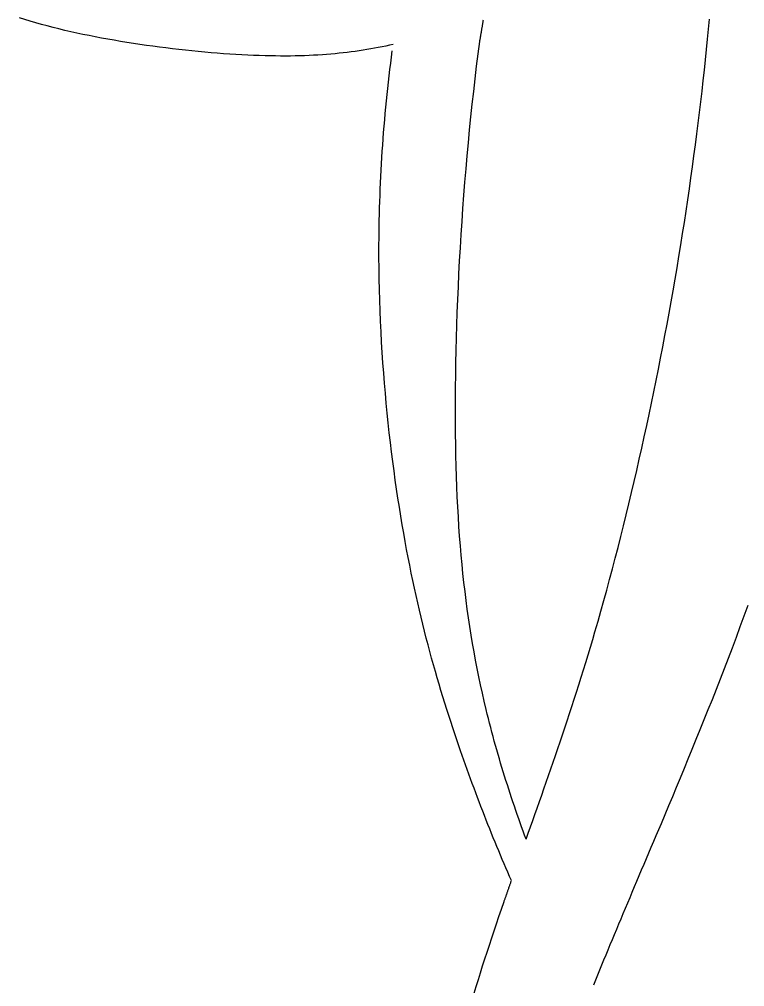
# Model space of a CAD drawing. Extents: x 13 to 113, y 0 to 127.
# Drawn here: x 72.99 to 81.76, y 60.98 to 72.68 of the extents above; entities that cross this region are included whole.
import ezdxf

# ---------------------------------------------------------------- set-up
doc = ezdxf.new("R2010")
doc.units = 0
doc.layers.add('Layer_1', color=7, linetype='CONTINUOUS')

msp = doc.modelspace()

# ---------------------------------------------------------------- linework, layer by layer
at = {"layer": 'Layer_1', "color": 7}
for points in [[(77.508618, 72.373289), (77.463777, 72.363704), (77.418713, 72.354401), (77.373574, 72.345388), (77.328212, 72.33668), (77.282627, 72.328277), (77.236745, 72.320186), (77.190565, 72.312407), (77.144013, 72.304956), (77.09709, 72.297817), (77.049794, 72.29105), (77.002053, 72.284581), (76.953791, 72.278483), (76.905008, 72.272757), (76.855705, 72.267403), (76.805807, 72.26242), (76.75524, 72.25781), (76.704003, 72.253571), (76.652023, 72.249778), (76.599299, 72.246358), (76.545832, 72.243309), (76.491546, 72.240706), (76.436443, 72.238549), (76.380372, 72.236839), (76.32341, 72.2355), (76.26548, 72.234608), (76.206584, 72.234186), (76.146647, 72.234214), (76.085669, 72.234705), (76.023575, 72.235672), (75.960292, 72.237084), (75.889646, 72.239167), (75.820116, 72.241769), (75.749396, 72.244893), (75.677635, 72.248536), (75.604833, 72.252701), (75.531139, 72.257386), (75.456567, 72.262591), (75.381222, 72.268317), (75.305148, 72.274489), (75.228493, 72.281182), (75.151259, 72.288395), (75.073579, 72.296062), (74.99549, 72.304213), (74.917103, 72.312839), (74.838471, 72.321941), (74.759675, 72.331511), (74.68082, 72.341543), (74.601935, 72.352028), (74.523117, 72.362967), (74.444484, 72.37436), (74.366053, 72.386191), (74.287912, 72.398461), (74.210179, 72.411162), (74.1329, 72.424295), (74.05615, 72.437852), (73.980016, 72.451825), (73.904567, 72.466221), (73.829913, 72.481027), (73.75607, 72.496235), (73.683193, 72.511843), (73.611284, 72.527847), (73.538035, 72.544816), (73.465828, 72.56221), (73.394737, 72.58002), (73.324537, 72.598254), (73.255305, 72.616904), (73.186964, 72.635979), (73.119442, 72.655477), (73.052738, 72.675399), (72.986777, 72.695745)], [(79.116786, 62.760626), (79.098641, 62.809401), (79.080645, 62.858489), (79.062723, 62.907874), (79.044876, 62.957549), (79.027177, 63.007506), (79.009553, 63.057739), (78.992078, 63.108254), (78.974677, 63.159022), (78.957424, 63.210051), (78.940321, 63.261324), (78.923366, 63.312844), (78.906559, 63.364601), (78.889828, 63.416588), (78.873319, 63.468799), (78.856959, 63.521226), (78.840748, 63.573853), (78.824685, 63.626688), (78.808771, 63.679717), (78.79308, 63.732932), (78.777538, 63.786332), (78.762219, 63.839904), (78.747049, 63.893646), (78.732102, 63.947553), (78.717378, 64.0016), (78.702877, 64.055804), (78.688599, 64.110149), (78.674545, 64.16462), (78.660713, 64.219226), (78.647104, 64.273942), (78.633719, 64.328771), (78.609774, 64.429793), (78.58739, 64.527851), (78.565751, 64.626365), (78.544929, 64.725393), (78.524851, 64.824992), (78.505516, 64.925217), (78.486925, 65.026123), (78.469078, 65.127769), (78.451974, 65.230208), (78.435614, 65.333496), (78.419998, 65.437693), (78.405125, 65.542854), (78.390996, 65.649034), (78.37761, 65.756288), (78.364969, 65.864672), (78.35307, 65.974247), (78.341916, 66.085067), (78.331505, 66.19719), (78.321838, 66.310666), (78.31284, 66.425554), (78.304585, 66.541915), (78.297075, 66.659799), (78.290382, 66.779263), (78.284433, 66.900367), (78.279227, 67.023167), (78.274765, 67.147714), (78.271047, 67.274069), (78.268073, 67.40229), (78.265842, 67.532423), (78.264354, 67.664536), (78.263611, 67.798681), (78.26318, 67.939622), (78.263522, 68.082665), (78.264265, 68.227682), (78.265753, 68.374541), (78.267983, 68.52311), (78.270958, 68.673262), (78.274676, 68.824861), (78.279138, 68.977778), (78.284343, 69.131882), (78.290293, 69.287044), (78.296985, 69.443128), (78.30457, 69.600008), (78.312825, 69.757553), (78.321748, 69.915628), (78.331416, 70.074103), (78.341752, 70.23285), (78.352832, 70.391736), (78.364582, 70.550632), (78.377001, 70.709405), (78.390089, 70.867922), (78.403846, 71.026057), (78.418198, 71.183678), (78.433294, 71.340647), (78.448985, 71.496844), (78.465345, 71.652131), (78.482374, 71.806376), (78.500073, 71.959453), (78.518366, 72.11123), (78.537254, 72.261572), (78.556812, 72.410351), (78.557422, 72.414887), (78.558909, 72.423818), (78.560396, 72.432742), (78.561884, 72.441658), (78.563371, 72.450567), (78.564858, 72.459468), (78.566345, 72.468362), (78.567833, 72.477249), (78.56932, 72.486135), (78.570807, 72.495014), (78.572295, 72.503886), (78.573782, 72.51275), (78.575269, 72.521607), (78.576756, 72.530456), (78.578244, 72.539298), (78.579731, 72.54814), (78.581218, 72.556967), (78.582705, 72.565794), (78.584193, 72.574613), (78.58568, 72.583425), (78.587167, 72.592237), (78.588655, 72.601035), (78.590142, 72.609832), (78.591629, 72.618622), (78.593116, 72.627404), (78.594604, 72.636179), (78.596091, 72.644954), (78.597578, 72.653721), (78.599066, 72.662481), (78.600553, 72.671241)], [(79.116786, 62.760626), (79.143185, 62.834603), (79.169807, 62.909235), (79.196578, 62.984511), (79.223572, 63.060451), (79.250715, 63.13704), (79.278006, 63.214294), (79.305446, 63.292205), (79.333035, 63.370769), (79.360773, 63.449996), (79.388585, 63.529888), (79.416546, 63.610437), (79.444581, 63.691651), (79.47269, 63.773525), (79.500874, 63.856063), (79.529058, 63.939271), (79.557316, 64.023142), (79.585574, 64.107683), (79.613907, 64.192887), (79.642165, 64.278764), (79.670423, 64.365311), (79.698682, 64.452524), (79.726865, 64.540409), (79.754975, 64.62897), (79.783084, 64.718205), (79.811045, 64.808113), (79.838932, 64.898693), (79.866744, 64.989952), (79.894407, 65.081885), (79.921996, 65.174496), (79.949436, 65.267789), (79.986469, 65.395672), (80.022015, 65.520436), (80.057263, 65.646271), (80.092214, 65.773124), (80.126868, 65.900946), (80.161224, 66.029689), (80.195282, 66.159288), (80.228969, 66.289708), (80.262358, 66.420885), (80.295376, 66.552774), (80.328096, 66.685325), (80.360444, 66.818476), (80.392421, 66.952186), (80.424025, 67.086398), (80.455258, 67.221064), (80.486045, 67.356128), (80.516459, 67.49154), (80.546428, 67.627247), (80.576025, 67.763204), (80.605175, 67.899351), (80.63388, 68.035643), (80.662138, 68.172022), (80.68995, 68.308442), (80.717241, 68.444847), (80.744087, 68.581189), (80.770486, 68.717416), (80.796364, 68.853472), (80.821722, 68.98931), (80.84656, 69.124876), (80.870877, 69.26012), (80.894673, 69.394988), (80.918767, 69.53408), (80.942266, 69.672692), (80.96517, 69.810813), (80.987553, 69.948418), (81.009342, 70.085484), (81.03061, 70.221995), (81.051357, 70.357923), (81.07151, 70.493253), (81.091142, 70.627965), (81.110253, 70.762029), (81.128844, 70.895433), (81.146915, 71.028151), (81.164465, 71.160167), (81.181494, 71.291455), (81.198003, 71.421997), (81.213991, 71.551766), (81.229458, 71.68075), (81.24448, 71.808924), (81.258981, 71.936265), (81.272961, 72.062753), (81.286495, 72.188367), (81.299583, 72.313088), (81.312151, 72.436892), (81.324272, 72.559763), (81.335947, 72.681672)], [(78.938618, 62.2595), (78.916457, 62.309993), (78.894371, 62.360776), (78.87236, 62.411857), (78.850422, 62.463227), (78.828559, 62.514873), (78.806696, 62.566808), (78.784908, 62.619012), (78.763194, 62.671497), (78.741554, 62.724244), (78.719914, 62.777265), (78.698348, 62.830547), (78.676857, 62.884088), (78.655441, 62.937891), (78.634098, 62.991938), (78.61283, 63.046246), (78.591637, 63.100799), (78.570517, 63.155598), (78.549472, 63.210627), (78.528502, 63.265901), (78.507606, 63.321407), (78.486858, 63.377142), (78.466185, 63.433108), (78.445586, 63.489297), (78.425062, 63.545702), (78.404686, 63.60233), (78.384385, 63.659166), (78.364158, 63.716211), (78.344005, 63.773463), (78.324002, 63.830924), (78.304072, 63.888586), (78.278491, 63.963391), (78.253951, 64.036059), (78.22956, 64.109114), (78.205391, 64.182585), (78.181372, 64.256525), (78.157501, 64.33095), (78.133854, 64.405913), (78.110355, 64.481442), (78.087153, 64.557575), (78.0641, 64.634351), (78.041271, 64.711809), (78.018664, 64.789984), (77.996281, 64.868909), (77.97412, 64.948623), (77.952183, 65.029165), (77.930469, 65.110571), (77.908978, 65.192876), (77.887784, 65.276118), (77.866814, 65.36033), (77.846066, 65.445557), (77.825616, 65.531828), (77.805389, 65.619186), (77.78546, 65.707661), (77.765828, 65.797297), (77.746419, 65.888124), (77.727307, 65.980183), (77.708493, 66.073514), (77.689977, 66.168146), (77.671758, 66.264118), (77.653836, 66.361467), (77.636212, 66.460235), (77.61829, 66.563923), (77.60074, 66.669121), (77.583562, 66.775789), (77.566756, 66.883883), (77.550396, 66.993362), (77.534482, 67.104183), (77.519015, 67.216299), (77.503993, 67.329676), (77.489492, 67.444263), (77.475512, 67.560022), (77.462126, 67.676914), (77.449261, 67.794891), (77.436991, 67.91391), (77.425316, 68.033933), (77.414236, 68.154912), (77.403825, 68.27681), (77.394083, 68.399581), (77.385011, 68.523184), (77.376682, 68.647576), (77.369097, 68.772713), (77.362405, 68.898554), (77.356455, 69.025059), (77.35125, 69.152183), (77.346788, 69.279882), (77.34307, 69.408114), (77.340095, 69.53684), (77.337865, 69.666011), (77.337121, 69.795595), (77.337032, 69.925537), (77.337775, 70.055804), (77.338207, 70.094205), (77.33895, 70.169801), (77.340438, 70.245483), (77.341925, 70.321241), (77.344156, 70.397074), (77.346387, 70.472971), (77.349361, 70.548924), (77.352336, 70.624929), (77.35531, 70.700985), (77.359028, 70.777079), (77.362747, 70.853209), (77.367208, 70.929364), (77.37167, 71.005545), (77.376876, 71.081737), (77.382081, 71.157938), (77.387287, 71.234144), (77.393236, 71.310345), (77.399185, 71.386538), (77.405878, 71.46271), (77.41257, 71.538865), (77.420007, 71.61499), (77.427443, 71.691076), (77.435177, 71.767124), (77.443208, 71.843123), (77.451537, 71.919072), (77.460163, 71.994958), (77.469161, 72.070778), (77.478457, 72.146525), (77.488049, 72.222193), (77.49794, 72.297778)], [(81.797538, 65.585415), (81.750689, 65.456468), (81.703393, 65.328043), (81.655726, 65.200185), (81.607761, 65.072945), (81.559574, 64.946378), (81.511237, 64.820536), (81.462678, 64.69547), (81.414044, 64.571226), (81.365336, 64.447867), (81.316628, 64.325433), (81.267919, 64.203986), (81.219285, 64.083572), (81.170875, 63.964244), (81.122613, 63.846045), (81.074574, 63.729043), (81.026832, 63.613278), (80.979388, 63.498809), (80.932316, 63.38568), (80.885616, 63.273949), (80.839436, 63.163665), (80.793702, 63.054878), (80.748563, 62.947646), (80.717777, 62.874718), (80.687288, 62.802526), (80.657096, 62.731055), (80.627202, 62.660275), (80.597531, 62.590173), (80.568157, 62.520717), (80.539006, 62.451901), (80.510153, 62.383687), (80.481523, 62.316061), (80.453116, 62.249007), (80.425007, 62.182496), (80.39712, 62.116513), (80.369457, 62.051036), (80.342017, 61.986042), (80.3148, 61.921509), (80.287806, 61.857408), (80.261035, 61.79373), (80.234487, 61.730454), (80.208162, 61.667542), (80.181986, 61.604995), (80.156033, 61.542775), (80.130303, 61.480874), (80.104722, 61.419257), (80.079364, 61.357914), (80.054155, 61.296817), (80.029169, 61.23595), (80.004257, 61.175284), (79.979568, 61.114812), (79.955028, 61.054495), (79.930711, 60.99432)], [(78.488405, 60.897575), (78.513465, 60.979664), (78.538898, 61.06197), (78.564702, 61.144576), (78.590952, 61.22756), (78.617649, 61.311), (78.644792, 61.394976), (78.672455, 61.479577), (78.700565, 61.564878), (78.729269, 61.650964), (78.758494, 61.737911), (78.788388, 61.825802), (78.818877, 61.91472), (78.849961, 62.004741), (78.852936, 62.013085), (78.85591, 62.021436), (78.858885, 62.029802), (78.861859, 62.038175), (78.864834, 62.046564), (78.867808, 62.054959), (78.870783, 62.063362), (78.873758, 62.071773), (78.876732, 62.080198), (78.879707, 62.088638), (78.882681, 62.097079), (78.885656, 62.105534), (78.88863, 62.114004), (78.891605, 62.122481), (78.894579, 62.130966), (78.897554, 62.139466), (78.900529, 62.147973), (78.903503, 62.156488), (78.906478, 62.165017), (78.909452, 62.173554), (78.912427, 62.182106), (78.915401, 62.190658), (78.918376, 62.199225), (78.92135, 62.207806), (78.924325, 62.216395), (78.927299, 62.224992), (78.930274, 62.233611), (78.933249, 62.242229), (78.936223, 62.250855), (78.939198, 62.259497)]]:
    msp.add_lwpolyline(points, dxfattribs=at)

doc.saveas('drawing.dxf')
